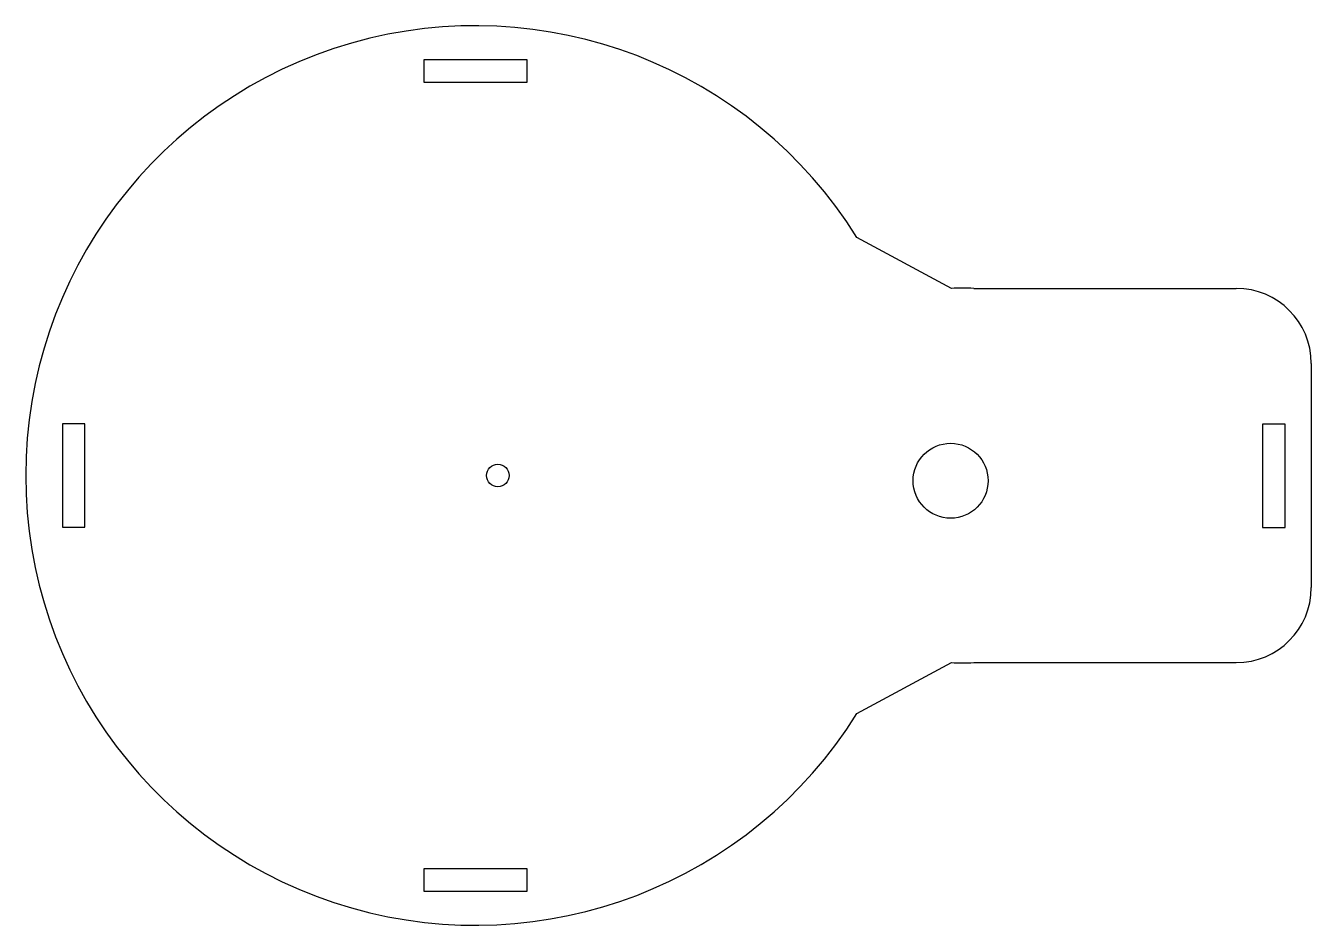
# Model space of a CAD drawing. Header units: millimetres. Extents: x -60 to 112, y -60 to 60.
import ezdxf

# ---------------------------------------------------------------- set-up
doc = ezdxf.new("R2010")
doc.units = ezdxf.units.MM

msp = doc.modelspace()

# ---------------------------------------------------------------- linework, layer by layer
at = {"color": 7, "linetype": 'Continuous', "lineweight": 25}
for p, q in [((6.9, 55.46), (-6.9, 55.46)), ((-6.9, 55.46), (-6.9, 52.46)), ((6.9, 52.46), (6.9, 55.46)), ((-6.9, 52.46), (6.9, 52.46)), ((63.52, 24.96), (50.9, 31.77)), ((66.48, 24.96), (101.52, 24.96)), ((111.52, 14.96), (111.52, -14.96)), ((-55.11, 6.9), (-55.11, -6.9)), ((-52.11, 6.9), (-55.11, 6.9)), ((-52.11, -6.9), (-52.11, 6.9)), ((108.02, 6.86), (105.02, 6.86)), ((105.02, 6.86), (105.02, -6.94)), ((108.02, -6.94), (108.02, 6.86)), ((-55.11, -6.9), (-52.11, -6.9)), ((105.02, -6.94), (108.02, -6.94)), ((50.9, -31.77), (63.52, -24.96)), ((66.48, -24.96), (101.52, -24.96)), ((-6.9, -52.46), (-6.9, -55.46)), ((6.9, -52.46), (-6.9, -52.46)), ((6.9, -55.46), (6.9, -52.46)), ((-6.9, -55.46), (6.9, -55.46))]:
    msp.add_line(p, q, dxfattribs=at)
for centre, radius in [((63.4, -0.7), 5), ((3, 0), 1.5)]:
    msp.add_circle(centre, radius, dxfattribs=at)
for centre, radius, start, end in [((0, 0), 60, 31.9668, 328.0332), ((65, 0), 25, 86.6094, 93.3906), ((101.52, 14.96), 10, 0, 90), ((101.52, -14.96), 10, 270, 0), ((65, 0), 25, 266.6094, 273.3906)]:
    msp.add_arc(centre, radius, start, end, dxfattribs=at)

doc.saveas('drawing.dxf')
